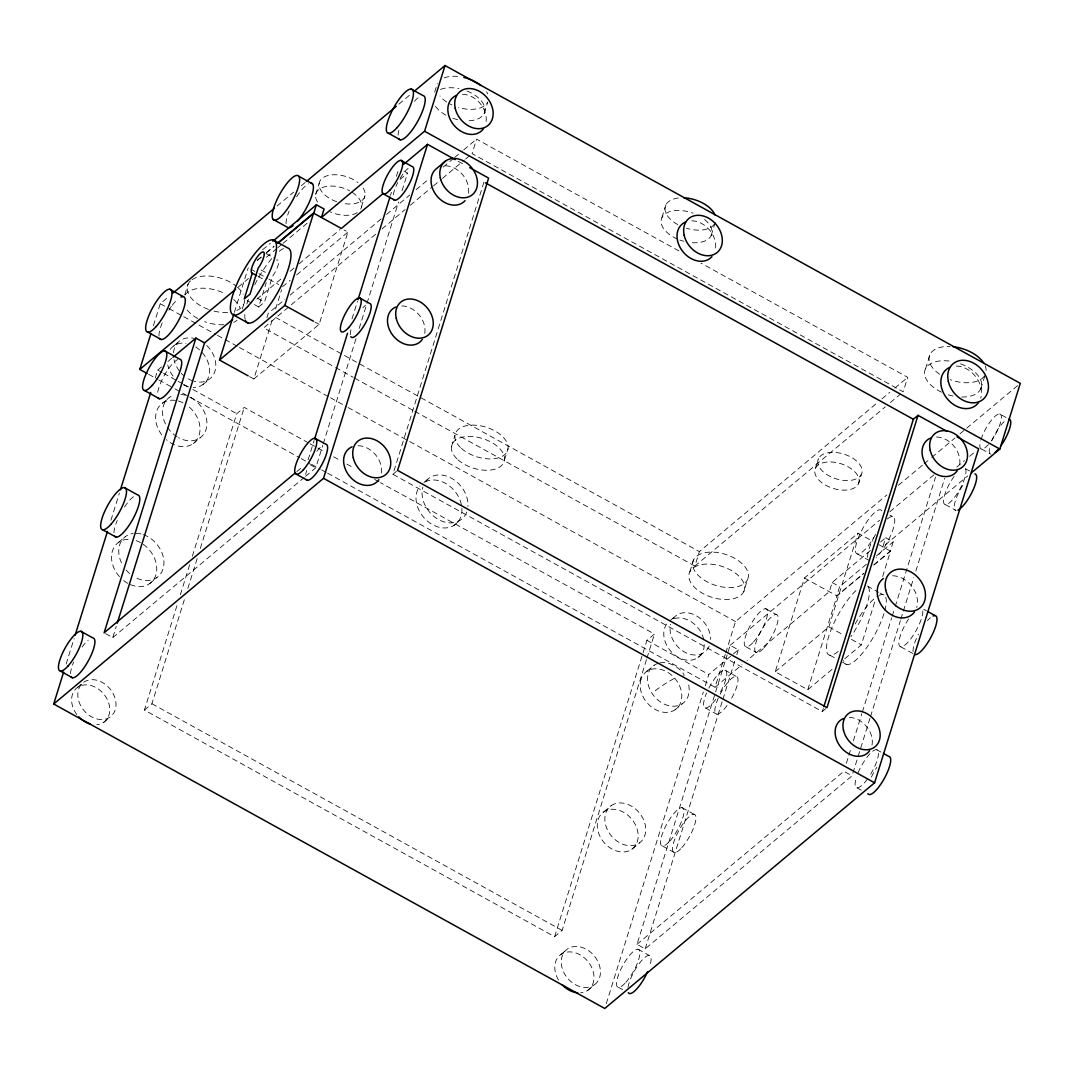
<?xml version="1.0" encoding="UTF-8"?>
<svg xmlns="http://www.w3.org/2000/svg" width="1074" height="1074" viewBox="0 0 1074 1074"><rect width="100%" height="100%" fill="white"/><g stroke="black" fill="none" stroke-linecap="round" stroke-linejoin="round"><path stroke-width="0.75" stroke-dasharray="5 3.75" d="M153.421 325.623L160.241 303.727L169.222 296.223M66.145 664.068L74.106 638.493M110.931 520.246L119.402 493.087M155.233 378.035L157.717 370.047L161.543 366.852M184.782 294.759L188.125 284.06M105.561 633.62L112.77 637.594L116.26 626.384M234.387 312.306L248.255 267.775M242.281 309.03L243.704 304.439M254.35 304.573L258.673 306.976L266.245 282.704M258.673 306.976L264.499 302.103L272.541 276.313A12.029 3.397 -61.1 0 0 278.341 264.473A12.029 3.397 -61.1 0 0 276.528 260.136M646.454 659.664L562.132 930.393L554.627 936.676L144.426 710.048L177.854 602.729M180.351 594.714L189.83 564.28M192.327 556.265L236.736 413.691L244.241 407.408L308.694 443.025M266.889 317.729L268.232 313.38L284.959 299.391M144.426 710.048L151.931 703.765L184.862 598.043M187.856 588.431L197.844 556.399M200.328 548.384L244.241 407.408M249.544 376.612L253.826 378.988L272.165 320.133M275.629 308.99L281.576 289.899M315.675 194.501L319.206 183.171M253.826 378.988L319.153 324.348L347.882 232.091L343.962 229.917M361.482 206.893L365.012 195.562M308.117 459.82L314.091 440.608M352.017 318.871L357.494 301.257M390.426 195.549L391.419 192.34M396.413 176.324L398.91 168.309M305.486 476.4L315.769 467.808L322.75 445.388M323.247 443.777L356.179 338.068M359.172 328.456L398.575 201.925M402.079 190.716L407.556 173.102L403.233 170.699M434.661 92.176L437.333 83.571M484.119 113.508L487.69 102.03A26.89 15.184 17.3 0 1 458.437 107.44M678.943 250.94L476.574 139.123L472.063 153.609L903.194 391.809L907.718 377.323L700.946 263.09M825.825 708.625L822.322 711.565L392.909 474.319L483.958 182.03L486.294 180.07M451.416 446.784L454.946 435.44M504.512 459.941L508.042 448.596M661.933 217.606L665.867 204.946M711.122 235.636L715.069 222.976A26.273 14.835 17.3 0 0 715.928 219.19M554.627 936.676L646.924 640.319L654.442 634.036L380.478 482.682M646.951 658.067L654.442 634.036M689.803 571.905L693.522 559.957M414.765 411.315L694.865 566.065L699.375 551.58L876.854 403.139M606.273 1003.68L703.322 692.086M705.309 685.682L708.8 674.499L738.308 649.81L730.132 645.299L727.648 653.301M743.758 591.68A28.81 16.271 17.3 0 0 709.552 564.092A28.81 16.271 17.3 0 0 697.039 589.613A28.81 16.271 17.3 0 0 743.758 591.68L747.477 579.745A28.81 16.271 17.3 0 0 713.27 552.143A28.81 16.271 17.3 0 0 700.758 577.664A28.81 16.271 17.3 0 0 747.477 579.745M327.624 473.204L715.042 687.253L725.272 654.402M725.769 652.844L735.502 621.551L886.882 494.939M869.98 718.238L852.058 775.804L645.179 948.839L637.003 944.328L727.152 654.898M645.179 948.839L722.372 700.986M722.869 699.389L734.817 661.007M736.818 654.616L738.308 649.81M815.488 468.17L818.482 458.585M832.014 669.424L807.782 689.696L775.253 671.733L804.453 577.987L858.045 533.174L873.014 541.444M858.421 483.904A22.93 12.955 17.3 0 0 831.195 461.954A22.93 12.955 17.3 0 0 821.248 482.253A22.93 12.955 17.3 0 0 858.421 483.904L861.415 474.332A22.93 12.955 17.3 0 0 834.189 452.369A22.93 12.955 17.3 0 0 824.241 472.681A22.93 12.955 17.3 0 0 861.415 474.332M870.41 550.519L832.135 582.538L829.289 591.707L747.142 660.403M866.409 564.266L839.613 586.673L836.767 595.828L863.55 573.422M807.782 689.696L836.982 595.949L863.764 573.543M775.253 671.733L828.846 626.907L858.045 533.174M925.533 368.758L929.977 354.487M822.322 711.565L823.315 708.37M873.766 564.884L890.346 551.016L893.206 541.846L885.714 537.725L882.868 546.881L967.701 475.93M844.768 658.751L861.361 644.883L875.713 598.795M882.64 576.55L890.561 551.137L878.639 544.558M846.379 763.292L848.366 756.901M848.863 755.304L851.36 747.303M853.347 740.912L861.818 713.727M862.315 712.129L891.702 617.778M892.199 616.181L894.682 608.179M895.179 606.582L935.521 477.057M870.49 716.64L900.374 620.691M900.871 619.094L902.858 612.704M903.355 611.106L913.813 577.517M915.813 571.126L944.69 478.373M980.737 388.989L985.18 374.719M276.985 206.087L293.658 192.139M301.351 185.708L305.204 182.486M398.857 104.165L410.402 94.499M262.606 249.772L270.299 243.342M257.223 260.27L264.902 253.84M266.191 252.766L273.87 246.349M257.411 260.378L261.264 257.169M266.379 252.873L274.071 246.456M266.446 257.223L276.689 248.658M277.965 247.584L281.818 244.375M283.093 243.301L308.708 221.875M238.227 287.08L248.456 278.528M173.706 345.949L179.976 340.7M167.906 361.522L171.719 358.327M256.887 299.122L283.711 276.689M290.114 271.333L293.954 268.111M299.082 263.828L340.069 229.554M399.917 179.492L407.556 173.102M282.569 286.718L290.248 280.301M296.652 274.944L347.882 232.091M290.101 295.095L381.404 218.72M386.546 214.424L409.704 195.065M416.135 189.682L428.996 178.928M443.132 167.101L453.429 158.496M454.718 157.408L462.424 150.964M463.713 149.89L476.574 139.123M162.469 403.206L169.383 397.42M375.605 234.293L263.721 327.865L334.121 366.758M382.035 228.91L405.193 209.551M410.335 205.241L432.191 186.957M433.48 185.883L441.199 179.425M442.488 178.351L464.344 160.066M465.633 158.992L469.486 155.77M202.999 384.505L209.269 379.256M193.172 443.616L200.086 437.83M118.516 542.383L125.712 536.369M149.769 583.531L156.979 577.517M296.84 471.62L303.257 466.25M112.77 637.594L304.197 477.487M77.503 687.441L82.47 683.279M392.909 474.319L396.427 471.379M103.883 722.171L110.098 716.976M423.948 482.521L429.989 477.474M453.993 525.414L460.034 520.353M881.996 398.83L889.702 392.386M894.857 388.076L907.718 377.323M694.865 566.065L885.191 406.871M890.346 402.562L900.63 393.957M670.028 620.678L676.325 615.429M646.79 671.398L654.187 665.222M898.428 485.287L922.808 464.908M924.083 463.834L930.5 458.464M931.789 457.39L954.88 438.085M960.008 433.789L1017.736 385.499M698.019 657.53L704.316 652.267M730.132 645.299L879.606 520.286M889.822 511.748L935.749 473.325M956.759 467.096L964.479 460.652M969.621 456.343L976.051 450.973M675.063 709.793L682.446 703.618M880.613 541.994L885.714 537.725M715.042 687.253L742 664.699M876.612 555.728L893.206 541.846M873.967 565.005L890.561 551.137M603.588 812.025L611.146 805.701M631.861 849.225A23.386 18.124 50.1 0 0 623.457 812.199A23.386 18.124 50.1 0 0 597.856 830.444A23.386 18.124 50.1 0 0 631.861 849.225L639.419 842.915A23.386 18.124 50.1 0 0 631.015 805.889A23.386 18.124 50.1 0 0 605.414 824.12A23.386 18.124 50.1 0 0 639.419 842.915M560.883 954.504L567.341 949.094M637.003 944.328L843.882 771.293L852.058 775.804M587.894 990.255L594.338 984.845A22.42 17.385 50.1 0 0 586.417 949.349A22.42 17.385 50.1 0 0 561.769 966.721A22.42 17.385 50.1 0 0 594.338 984.845M981.018 439.548A19.856 5.598 -61.1 0 1 999.666 413.946L1009.023 419.115M981.609 449.08L990.966 454.248M458.088 161.234L463.914 164.443M965.499 468.734L969.5 470.949M945.348 504.592L956.048 510.499A20.675 5.84 -61.1 0 1 964.841 482.28M889.849 515.037L892.575 516.54M857.562 554.023L869.833 560.803M923.721 609.32L926.553 610.891M266.097 253.518L274.756 258.31M867.309 586.028L878.586 592.257M879.995 593.036L882.801 594.593M832.135 582.538L839.613 586.673M260.982 269.923L265.318 272.326M251.007 269.292L254.847 271.413M258.968 273.682L267.493 278.394M268.916 279.186L278.636 284.556M804.453 577.987L836.982 595.949M258.042 276.394L263.828 279.589M314.857 321.985L319.153 324.348M900.804 646.83L914.981 654.657M257.277 298.116L264.499 302.103M247.127 300.586L252.9 303.781M275.575 317.434L699.375 551.58M828.846 626.907L842.983 634.721M851.467 639.406L861.361 644.883M335.585 367.563L353.185 377.283M354.648 378.102L413.302 410.51M765.735 608.743L776.274 614.556M829.934 655.234L836.982 659.127M842.62 662.242L846.836 664.578M160.241 303.727L167.584 307.782M169.048 308.6L182.258 315.89M183.721 316.709L216.008 334.538M217.472 335.357L238.012 346.701M239.489 347.52L329.006 396.977M330.47 397.783L346.62 406.697M348.083 407.516L408.254 440.756M409.718 441.562L735.502 621.551M746.148 646.87L756.687 652.697M876.585 749.665L882.023 752.673M724.896 670.136L736.146 676.351M310.171 443.831L324.818 451.926M333.611 456.786L340.928 460.84M346.795 464.075L354.111 468.116M374.625 479.447L379.015 481.877M157.717 370.047L162.107 372.463M163.57 373.282L176.74 380.558M178.203 381.364L182.593 383.78M184.057 384.599L191.373 388.64M192.837 389.446L236.736 413.691M646.924 640.319L708.8 674.499M148.588 374.289L157.395 379.149M158.858 379.968L173.532 388.076M174.995 388.882L188.205 396.185M189.682 396.991L299.74 457.793M301.203 458.611L310.01 463.471M311.473 464.29L320.28 469.15M321.757 469.956L326.16 472.385M309.997 464.626L315.769 467.808M856.985 787.806L862.422 790.813M705.47 707.941L716.72 714.156M682.097 807.702L694.059 814.32M662.43 845.963L674.391 852.568M638.01 949.215L649.233 955.417M151.931 703.765L562.132 930.393M618.409 987.355L622.625 989.678M157.703 392.252A22.353 6.31 -61.1 0 1 177.68 359.602M113.951 532.731A23.843 6.726 -61.1 0 1 117.241 520.501M124.49 507.022A23.843 6.726 -61.1 0 1 135.525 495.396M70.508 673.613A22.487 6.35 -61.1 0 1 73.609 662.081M82.04 647.072A22.487 6.35 -61.1 0 1 88.229 640.144M305.754 474.386A20.352 5.746 -61.1 0 1 306.708 470.506M316.924 451.214A20.352 5.746 -61.1 0 1 321.556 446.22M350.299 334.779A19.265 5.437 -61.1 0 1 351.037 329.53M362.891 307.808A19.265 5.437 -61.1 0 1 365.469 305.271M393.312 194.689A19.05 5.383 -61.1 0 1 397.783 182.526M400.213 178.203A19.05 5.383 -61.1 0 1 408.107 168.336M445.401 165.785A21.52 16.687 50.1 0 1 468.331 193.938M401.797 305.889A21.453 16.634 50.1 0 1 424.66 333.947M358.112 445.697A21.735 16.848 50.1 0 1 380.867 475.648M849.319 717.432A21.279 16.499 50.1 0 1 871.591 746.752M892.575 575.758A23.051 17.869 50.1 0 1 916.699 607.522M936.474 437.011A21.641 16.781 50.1 0 1 959.525 465.311M158.992 336.081A24.232 6.833 -61.1 0 1 162.335 322.576M168.86 310.171A24.232 6.833 -61.1 0 1 171.41 306.412M172.27 305.271A24.232 6.833 -61.1 0 1 178.069 298.948M398.092 135.19A24.984 7.048 -61.1 0 1 399.072 129.498M414.443 101.305A24.984 7.048 -61.1 0 1 419.8 96.553M286.02 223.701A25.239 7.115 -61.1 0 1 289.107 211.148M296.585 196.81A25.239 7.115 -61.1 0 1 308.399 183.815M462.505 94.27A21.963 17.023 50.1 0 1 485.502 124.544M691.777 220.814A22.124 17.157 50.1 0 1 714.948 251.303M956.357 366.1A23.239 18.016 50.1 0 1 980.696 398.132M709.189 646.132A23.158 17.949 50.1 0 1 684.42 651.972A23.158 17.949 50.1 0 1 670.538 624.316M673.009 618.745A23.158 17.949 50.1 0 1 695.992 615.603A23.158 17.949 50.1 0 1 710.558 639.5M206.785 345.519A24.232 18.782 50.1 0 1 214.76 371.846A24.232 18.782 50.1 0 1 194.139 381.324M192.77 380.894A24.232 18.782 50.1 0 1 186.071 377.444M183.614 375.511A24.232 18.782 50.1 0 1 181.345 373.322M179.304 370.892A24.232 18.782 50.1 0 1 174.028 359.79M173.505 352.688A24.232 18.782 50.1 0 1 193.723 338.297M466.707 512.097A26.246 20.352 50.1 0 1 438.205 519.373A26.246 20.352 50.1 0 1 422.874 487.059M426.016 480.991A26.246 20.352 50.1 0 1 452.543 478.87A26.246 20.352 50.1 0 1 467.915 506.458M658.644 663.182A23.87 18.513 50.1 0 0 648.387 672.982C645.031 684.662 652.066 697.039 662.067 703A23.87 18.513 50.1 0 0 688.246 695.858L689.186 690.649A23.87 18.513 50.1 0 0 687.924 682.178M659.866 662.9A23.87 18.513 50.1 0 1 683.695 674.042M190.971 397.622A25.4 19.694 50.1 0 1 206.06 429.412A25.4 19.694 50.1 0 1 178.499 437.642M177.129 436.823A25.4 19.694 50.1 0 1 162.577 413.651A25.4 19.694 50.1 0 1 174.055 395.151M180.888 394.467A25.4 19.694 50.1 0 1 185.238 395.259M143.325 534.624A25.857 20.044 50.1 0 1 163.57 566.871A25.857 20.044 50.1 0 1 135.002 577.302M129.592 573.503A25.857 20.044 50.1 0 1 125.833 569.636M121.51 562.857A25.857 20.044 50.1 0 1 133.163 533.483M135.982 533.308A25.857 20.044 50.1 0 1 141.849 534.167M83.718 682.245A21.829 16.916 50.1 0 1 115.321 699.201A21.829 16.916 50.1 0 1 92.619 717.365A21.829 16.916 50.1 0 1 82.564 683.158M655.274 690.743A18.486 2.215 -31.4 0 1 677.264 676.929M683.87 674.647A18.486 2.215 -31.4 0 1 683.789 675.707M189.36 407.14A25.4 19.694 50.1 0 1 196.81 439.964A25.4 19.694 50.1 0 1 166.282 439.682M161.758 434.849A25.4 19.694 50.1 0 1 157.207 409.718A25.4 19.694 50.1 0 1 176.874 400.683M178.324 401.032A25.4 19.694 50.1 0 1 184.057 403.408M143.272 544.33A25.857 20.044 50.1 0 1 155.636 575.624A25.857 20.044 50.1 0 1 129.229 584.068M127.806 583.33A25.857 20.044 50.1 0 1 123.685 580.591M119.509 576.684A25.857 20.044 50.1 0 1 112.126 552.049A25.857 20.044 50.1 0 1 128.786 539.323M136.13 540.638A25.857 20.044 50.1 0 1 140.493 542.598M76.898 714.626A21.829 16.916 50.1 0 1 79.637 686.192A21.829 16.916 50.1 0 1 107.695 700.369A21.829 16.916 50.1 0 1 96.821 724.695M558.52 979.985A22.42 17.385 50.1 0 1 564.535 952.665A22.42 17.385 50.1 0 1 592.257 968.775A22.42 17.385 50.1 0 1 580.604 992.819M708.84 688.112A21.373 6.028 -61.1 0 1 725.474 670.31A21.373 6.028 -61.1 0 1 719.513 693.629M715.821 699.281A21.373 6.028 -61.1 0 1 704.732 707.659A21.373 6.028 -61.1 0 1 706.544 693.039M965.432 468.855A20.675 5.84 -61.1 0 1 957.31 493.396A20.675 5.84 -61.1 0 1 943.643 502.498A20.675 5.84 -61.1 0 1 954.142 476.373M922.808 610.851A22.071 6.229 -61.1 0 1 912.014 637.151A22.071 6.229 -61.1 0 1 898.978 644.588A22.071 6.229 -61.1 0 1 908.631 618.933M858.072 772.783A21.547 6.082 -61.1 0 1 876.988 749.773A21.547 6.082 -61.1 0 1 868.947 776.891M867.43 779.08A21.547 6.082 -61.1 0 1 856.354 777.469M913.048 651.569A22.071 6.229 -61.1 0 1 918.458 634.17M927.48 620.638A22.071 6.229 -61.1 0 1 930.433 617.725M871.39 777.066A21.547 6.082 -61.1 0 1 876.854 767.346M627.981 987.315A21.547 6.082 -61.1 0 1 643.326 958.8A21.547 6.082 -61.1 0 1 649.877 965.754M720.09 694.328A21.373 6.028 -61.1 0 1 736.898 676.633A21.373 6.028 -61.1 0 1 730.051 701.027M727.071 705.497A21.373 6.028 -61.1 0 1 715.539 713.458A21.373 6.028 -61.1 0 1 719.473 695.563M704.276 644.762A23.158 17.949 50.1 0 1 678.338 657.342A23.158 17.949 50.1 0 1 666.712 624.007M674.297 618.611A23.158 17.949 50.1 0 1 703.698 639.285M195.616 346.915A24.232 18.782 50.1 0 1 209.524 371.832A24.232 18.782 50.1 0 1 193.374 387.378M187.883 386.573A24.232 18.782 50.1 0 1 182.405 384.317M173.035 376.142A24.232 18.782 50.1 0 1 167.759 365.039M170.242 349.426A24.232 18.782 50.1 0 1 186.057 343.291M999.666 413.946A19.856 5.598 -61.1 0 1 991.221 441.038M988.416 444.542A19.856 5.598 -61.1 0 1 980.629 440.877M989.758 453.429A19.856 5.598 -61.1 0 1 989.449 448.502M991.973 440.407A19.856 5.598 -61.1 0 1 1007.197 419.491M875.592 534.409A25.011 7.062 -61.1 0 1 856.69 553.687A25.011 7.062 -61.1 0 1 863.872 526.529A25.011 7.062 -61.1 0 1 881.835 510.794M868.329 586.887A39.55 11.156 -61.1 0 1 850.957 636.587M838.217 651.394A39.55 11.156 -61.1 0 1 828.766 636.264A39.55 11.156 -61.1 0 1 857.629 589.089M885.741 597.278A39.55 11.156 -61.1 0 1 884.895 610.394M883.983 613.563A39.55 11.156 -61.1 0 1 861.321 654.482A39.55 11.156 -61.1 0 1 843.56 660.577M855.173 623.981A39.55 11.156 -61.1 0 1 878.089 595.895M879.15 595.345A39.55 11.156 -61.1 0 1 885.231 596.218M245.181 319.488A42.53 12.002 -61.1 0 1 245.06 312.346M246.899 304.036A42.53 12.002 -61.1 0 1 248.712 298.518M254.753 284.677A42.53 12.002 -61.1 0 1 272.729 257.478M279.294 251.209A42.53 12.002 -61.1 0 1 284.1 248.336M357.186 212.692A23.762 13.425 17.3 0 1 330.268 211.9M317.515 201.952A23.762 13.425 17.3 0 1 322.992 187.292A23.762 13.425 17.3 0 1 349.627 190.81M352.178 192.313A23.762 13.425 17.3 0 1 360.703 209.108M704.531 219.499A26.273 14.835 17.3 0 1 710.639 236.495A26.273 14.835 17.3 0 1 689.857 242.482M683.883 241.301A26.273 14.835 17.3 0 1 679.949 240.052M677.412 239.046A26.273 14.835 17.3 0 1 662.309 216.921A26.273 14.835 17.3 0 1 693.106 213.189M960.518 363.804A29.468 16.647 17.3 0 1 981.703 384.747A29.468 16.647 17.3 0 1 960.532 396.991M953.135 396.051A29.468 16.647 17.3 0 1 947.187 394.453M941.509 392.171A29.468 16.647 17.3 0 1 925.036 369.966A29.468 16.647 17.3 0 1 951.631 361.414M237.032 320.253A29.683 16.768 17.3 0 1 233.743 322.334M223.822 324.684A29.683 16.768 17.3 0 1 204.664 321.663M197.723 318.508A29.683 16.768 17.3 0 1 187.185 310.01M185.064 295.014A29.683 16.768 17.3 0 1 225.164 293.752M233.729 299.512A29.683 16.768 17.3 0 1 239.891 307.714M466.975 91.022A26.89 15.184 17.3 0 1 484.992 110.045A26.89 15.184 17.3 0 1 465.7 120.798M457.591 119.644A26.89 15.184 17.3 0 1 452.208 118.033M445.911 115.173A26.89 15.184 17.3 0 1 434.863 105.333M440.501 89.41A26.89 15.184 17.3 0 1 458.934 88.605M451.912 104.943A26.89 15.184 17.3 0 1 449.482 103.695M446.65 101.976A26.89 15.184 17.3 0 1 439.951 96.002M444.072 77.932A26.89 15.184 17.3 0 1 461.149 76.872M486.589 91.76A26.89 15.184 17.3 0 1 487.69 93.921M363.187 188.098A23.762 13.425 17.3 0 1 342.646 203.322M336.672 201.697A23.762 13.425 17.3 0 1 321.905 178.566A23.762 13.425 17.3 0 1 358.018 182.62M244.684 300.156A29.683 16.768 17.3 0 1 233.434 311.567M227.634 312.453A29.683 16.768 17.3 0 1 209.927 309.943M208.477 309.433A29.683 16.768 17.3 0 1 190.997 280.475M191.977 279.723A29.683 16.768 17.3 0 1 236.253 286.194M237.529 287.282A29.683 16.768 17.3 0 1 243.154 294.289M714.398 224.104A26.273 14.835 17.3 0 1 686.487 228.265M677.748 224.6A26.273 14.835 17.3 0 1 665.061 207.738A26.273 14.835 17.3 0 1 680.715 197.817M984.428 375.994A29.468 16.647 17.3 0 1 950.195 379.672M939.602 374.262A29.468 16.647 17.3 0 1 929.628 355.293A29.468 16.647 17.3 0 1 950.168 346.486M985.167 365.831A29.468 16.647 17.3 0 1 986.147 370.476M887.339 518.97A25.011 7.062 -61.1 0 1 893.568 527.696A25.011 7.062 -61.1 0 1 876.142 557.419M867.644 557.299A25.011 7.062 -61.1 0 1 873.78 537.604M461.887 508.472A26.246 20.352 50.1 0 1 432.876 524.837A26.246 20.352 50.1 0 1 419.961 486.039M425.103 481.864A26.246 20.352 50.1 0 1 461.511 505.357M641.003 679.157C637.647 690.837 644.668 703.215 654.684 709.176A23.87 18.513 50.1 0 0 680.862 702.034L681.789 696.838A23.87 18.513 50.1 0 0 664.524 670.673A23.87 18.513 50.1 0 0 641.003 679.157M669.854 841.023A21.614 6.095 -61.1 0 0 683.426 808.601A21.614 6.095 -61.1 0 0 663.517 830.887A21.614 6.095 -61.1 0 0 669.854 841.023M625.806 982.428A21.547 6.082 -61.1 0 0 639.325 950.101A21.547 6.082 -61.1 0 0 619.497 972.319A21.547 6.082 -61.1 0 0 625.806 982.428M681.815 847.628A21.614 6.095 -61.1 0 0 695.388 815.206A21.614 6.095 -61.1 0 0 675.479 837.492A21.614 6.095 -61.1 0 0 681.815 847.628M753.532 641.943A21.547 6.082 -61.1 0 0 767.064 609.629A21.547 6.082 -61.1 0 0 747.222 631.848A21.547 6.082 -61.1 0 0 753.532 641.943M764.07 647.77A21.547 6.082 -61.1 0 0 777.603 615.456A21.547 6.082 -61.1 0 0 757.761 637.674A21.547 6.082 -61.1 0 0 764.07 647.77M457.873 459.726A27.454 15.506 17.3 0 0 503.129 463.753A27.454 15.506 17.3 0 0 472.896 436.608A27.454 15.506 17.3 0 0 457.873 459.726M461.404 448.382A27.454 15.506 17.3 0 0 506.659 452.409A27.454 15.506 17.3 0 0 476.426 425.264A27.454 15.506 17.3 0 0 461.404 448.382"/><path stroke-width="1.5" d="M147.111 373.483L139.781 369.429L150.978 333.45M956.988 436.863L978.615 448.825L874.598 782.785L604.769 1008.473L53.7 704.007L63.648 672.056M75.099 635.298L107.454 531.429M120.395 489.892L150.749 392.413M232.642 319.408L204.557 342.888L195.911 338.109L104.111 632.814L295.551 472.694M117.254 623.188L204.557 342.888M248.107 375.819L219.526 360.032L233.89 313.903M252.269 273.199L244.241 298.988L250.054 294.115L258.096 268.325A12.029 3.397 -61.1 0 0 264.097 252.739A12.029 3.397 -61.1 0 0 255.169 260.203A12.029 3.397 -61.1 0 0 252.269 273.199L256.605 275.602M219.526 360.032L284.838 305.392L313.581 213.135L341.344 228.48L383.364 193.333M971.554 472.694L999.84 449.053L1020.3 383.351L445.039 65.527L424.579 131.229L321.448 217.485L324.079 209.014L316.4 204.785L313.769 213.243L277.911 243.234M314.601 438.998L347.52 333.289M358.004 299.659L389.929 197.146M53.7 704.007L323.529 478.319L427.546 144.359L455.175 159.623M823.812 706.773L913.356 419.263L918.042 415.343L946.892 431.292M918.042 415.343L826.993 707.645L397.595 470.399L488.63 178.109L469.727 167.665M173.075 293.001L274.42 208.235M306.479 181.412L396.279 106.299M414.242 91.29L445.039 65.527M272.863 241.207L316.4 204.785M277.71 243.127L313.581 213.135M139.781 369.429L235.662 289.228M172.995 357.266L195.911 338.109M403.891 164.147L427.546 144.359M445.629 160.993L436.849 168.336A21.52 16.687 50.1 0 0 437.44 196.609A21.52 16.687 50.1 0 0 465.042 200.65M411.248 89.088L423.022 95.586A24.984 7.048 -61.1 0 1 417.531 121.644A24.984 7.048 -61.1 0 1 398.763 138.774M424.579 131.229L999.84 449.053M485.421 182.835L913.356 419.263M388.533 133.297L400.293 139.808M401.045 160.388L412.107 166.497A19.05 5.383 -61.1 0 1 407.919 186.366A19.05 5.383 -61.1 0 1 393.608 199.428M383.713 194.099L394.776 200.207M298.733 176.217A25.239 7.115 -61.1 0 1 283.711 213.659A25.239 7.115 -61.1 0 1 275.306 203.523A25.239 7.115 -61.1 0 1 298.733 176.217L312.534 183.855M273.105 219.378L286.906 227.003A25.239 7.115 -61.1 0 0 293.027 225.715M273.36 240.012L287.805 247.987A42.53 12.002 -61.1 0 1 276.891 293.967A42.53 12.002 -61.1 0 1 245.637 320.777M927.963 611.67L935.051 615.59M359.562 297.901L369.496 303.392A19.265 5.437 -61.1 0 1 365.267 323.489A19.265 5.437 -61.1 0 1 350.795 336.686M284.838 305.392L313.433 321.193M233.541 315.004L247.987 322.992M169.84 289.242L183.144 296.599M147.809 332.121L161.113 339.478M164.846 350.943L179.747 359.172A22.353 6.31 -61.1 0 1 174.834 382.478A22.353 6.31 -61.1 0 1 158.053 397.81M314.991 438.273L325.825 444.247A20.352 5.746 -61.1 0 1 321.354 465.485A20.352 5.746 -61.1 0 1 306.063 479.434M883.378 753.424L888.816 756.432A21.547 6.082 -61.1 0 1 884.077 778.905A21.547 6.082 -61.1 0 1 867.899 793.673M323.529 478.319L874.598 782.785M144.52 390.493L159.422 398.723M296.478 474.292L307.312 480.279M124.423 487.583L137.727 494.939A23.843 6.726 -61.1 0 1 132.478 519.803A23.843 6.726 -61.1 0 1 114.582 536.141M102.742 529.777L116.046 537.134M80.859 631.284L92.941 637.956A22.487 6.35 -61.1 0 1 87.987 661.423A22.487 6.35 -61.1 0 1 71.099 676.835M60.413 671.089L72.482 677.761M422.283 339.491A21.453 16.634 50.1 0 1 393.259 335.894A21.453 16.634 50.1 0 1 395.836 307.003M378.867 479.729A21.735 16.848 50.1 0 1 349.466 476.091A21.735 16.848 50.1 0 1 352.071 446.824M869.631 750.753A21.279 16.499 50.1 0 1 840.848 747.195A21.279 16.499 50.1 0 1 843.399 718.546M914.578 611.858A23.051 17.869 50.1 0 1 884.721 609.508A23.051 17.869 50.1 0 1 883.419 578.483M957.149 470.895A21.641 16.781 50.1 0 1 927.869 467.271A21.641 16.781 50.1 0 1 930.46 438.138M180.902 297.055A24.232 6.833 -61.1 0 1 179.318 319.085A24.232 6.833 -61.1 0 1 159.623 338.471M310.842 183.077A25.239 7.115 -61.1 0 1 311.379 196.931A25.239 7.115 -61.1 0 1 297.511 221.284M483.475 128.679A21.963 17.023 50.1 0 1 453.765 125A21.963 17.023 50.1 0 1 456.396 95.425M711.968 256.646A22.124 17.157 50.1 0 1 682.379 251.007A22.124 17.157 50.1 0 1 685.628 221.982M978.562 402.508A23.239 18.016 50.1 0 1 947.107 398.615A23.239 18.016 50.1 0 1 949.899 367.321M90.27 724.037A21.829 16.916 50.1 0 1 78.738 716.814M577.718 992.806A22.42 17.385 50.1 0 1 562.038 984.643M974.856 473.903A20.675 5.84 -61.1 0 1 972.762 490.697A20.675 5.84 -61.1 0 1 957.954 510.11M933.011 616.006A22.071 6.229 -61.1 0 1 932.823 633.512A22.071 6.229 -61.1 0 1 914.981 654.657M647.622 971.675A21.547 6.082 -61.1 0 1 628.317 992.671M1009.023 419.115A19.856 5.598 -61.1 0 1 1000.592 446.207M997.786 449.711A19.856 5.598 -61.1 0 1 995.128 452.329M463.861 77.435A26.89 15.184 17.3 0 1 480.937 85.504M683.87 197.817A26.273 14.835 17.3 0 1 715.069 215.055M953.094 346.714A29.468 16.647 17.3 0 1 983.972 363.455M440.34 177.962A21.52 16.687 50.1 0 0 471.647 195.253A21.52 16.687 50.1 0 0 463.914 161.167A21.52 16.687 50.1 0 0 440.34 177.962M396.266 318.428A21.453 16.634 50.1 0 0 427.465 335.665A21.453 16.634 50.1 0 0 419.759 301.687A21.453 16.634 50.1 0 0 396.266 318.428M930.191 450.248A21.641 16.781 50.1 0 0 961.673 467.633A21.641 16.781 50.1 0 0 953.9 433.372A21.641 16.781 50.1 0 0 930.191 450.248M885.728 589.988A23.051 17.869 50.1 0 0 919.25 608.502A23.051 17.869 50.1 0 0 910.967 572.012A23.051 17.869 50.1 0 0 885.728 589.988M843.479 730.172A21.279 16.499 50.1 0 0 874.424 747.262A21.279 16.499 50.1 0 0 866.785 713.579A21.279 16.499 50.1 0 0 843.479 730.172M353.265 457.766A21.735 16.848 50.1 0 0 384.881 475.232A21.735 16.848 50.1 0 0 377.068 440.81A21.735 16.848 50.1 0 0 353.265 457.766M152.186 385.378A22.353 6.31 -61.1 0 0 166.215 351.856A22.353 6.31 -61.1 0 0 145.634 374.907A22.353 6.31 -61.1 0 0 152.186 385.378M110.917 524.327A23.843 6.726 -61.1 0 0 125.873 488.576A23.843 6.726 -61.1 0 0 103.936 513.157A23.843 6.726 -61.1 0 0 110.917 524.327M68.118 665.947A22.487 6.35 -61.1 0 0 82.242 632.224A22.487 6.35 -61.1 0 0 61.54 655.409A22.487 6.35 -61.1 0 0 68.118 665.947M348.647 327.583A19.265 5.437 -61.1 0 0 360.743 298.693A19.265 5.437 -61.1 0 0 343.009 318.562A19.265 5.437 -61.1 0 0 348.647 327.583M390.251 189.749A19.05 5.383 -61.1 0 0 402.213 161.167A19.05 5.383 -61.1 0 0 384.68 180.821A19.05 5.383 -61.1 0 0 390.251 189.749M303.472 469.633A20.352 5.746 -61.1 0 0 316.253 439.105A20.352 5.746 -61.1 0 0 297.511 460.102A20.352 5.746 -61.1 0 0 303.472 469.633M156.119 326.577A24.232 6.833 -61.1 0 0 171.33 290.248A24.232 6.833 -61.1 0 0 149.018 315.232A24.232 6.833 -61.1 0 0 156.119 326.577M397.098 127.591A24.984 7.048 -61.1 0 0 412.778 90.122A24.984 7.048 -61.1 0 0 389.781 115.871A24.984 7.048 -61.1 0 0 397.098 127.591M455.255 108.434A21.963 17.023 50.1 0 0 487.207 126.088A21.963 17.023 50.1 0 0 479.313 91.303A21.963 17.023 50.1 0 0 455.255 108.434M684.178 235.34A22.124 17.157 50.1 0 0 716.358 253.115A22.124 17.157 50.1 0 0 708.41 218.089A22.124 17.157 50.1 0 0 684.178 235.34M948.342 381.377A23.239 18.016 50.1 0 0 982.16 400.052A23.239 18.016 50.1 0 0 973.809 363.24A23.239 18.016 50.1 0 0 948.342 381.377M247.638 306.573A42.53 12.002 -61.1 0 0 275.709 242.227A42.53 12.002 -61.1 0 0 237.005 283.724A42.53 12.002 -61.1 0 0 247.638 306.573"/></g></svg>
